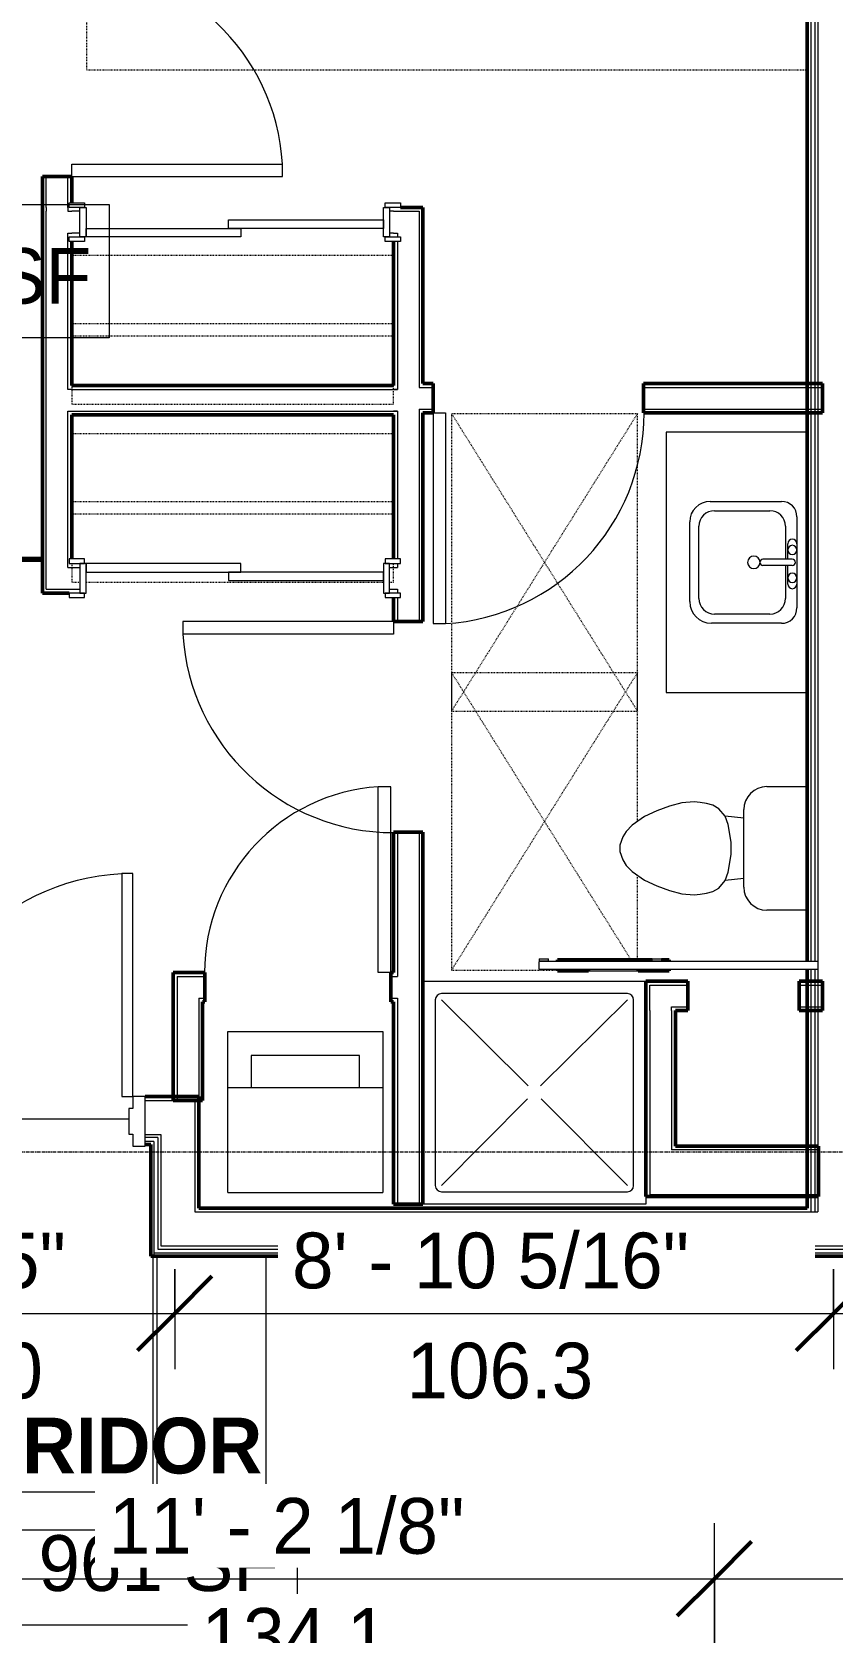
# Model space of a CAD drawing. Header units: inches. Extents: x -4266 to -1814, y 9706 to 12441.
# Drawn here: x -3045.7 to -2916.4, y 10389.6 to 10648 of the extents above; entities that cross this region are included whole.
import ezdxf

# ---------------------------------------------------------------- set-up
doc = ezdxf.new("R2010")
doc.units = ezdxf.units.IN
doc.header["$MEASUREMENT"] = 0
doc.linetypes.add('Dash', pattern=[0.25, 0.125, -0.125])
doc.linetypes.add('Grid Line 1_2_', pattern=[0.875, 0.5, -0.125, 0.125, -0.125])
for name, color, linetype, lineweight in [('A-ANNO-DIMS', 211, 'Continuous', 9), ('A-ANNO-DIMS-96', 211, 'Continuous', 9), ('A-AREA-1', 90, 'Continuous', 70), ('A-AREA-IDEN', 2, 'Continuous', 9), ('A-DOOR-1', 7, 'Continuous', 9), ('A-DOOR-2', 50, 'Continuous', 20), ('A-DOOR-4', 10, 'Continuous', 13), ('A-DOOR-5', 250, 'Continuous', 50), ('A-DOOR-8', 31, 'Continuous', 9), ('A-DOOR-9', 31, 'Continuous', 20), ('A-DOOR-FRAM', 31, 'Continuous', 20), ('A-DOOR-FRAM-1', 50, 'Continuous', 20), ('A-FLOR', 192, 'Continuous', 13), ('A-GENM-HDLN-1', 7, 'Dash', 9), ('A-WALL', 113, 'Continuous', 13), ('A-WALL-3', 250, 'Continuous', 50), ('A-WALL-4', 10, 'Continuous', 13), ('I-FURN-HDLN-1', 7, 'Dash', 9), ('I-WALL-3', 2, 'Continuous', 50), ('P-SANR-FIXT-2', 7, 'Continuous', 9), ('Q-CASE-2', 7, 'Continuous', 9), ('Q-CASE-HDLN-1', 7, 'Dash', 9), ('S-GRID-1', 1, 'Grid Line 1_2_', 9)]:
    doc.layers.add(name, color=color, linetype=linetype, lineweight=lineweight)
doc.styles.add('Century Gothic', font='ufonts.com_century-gothic.ttf', dxfattribs={"height": 9})
doc.styles.add('Century Gothic_B', font='GOTHICB.TTF', dxfattribs={"height": 9})
doc.dimstyles.new('OD__1_16__Tol__', dxfattribs={"dimscale": 12, "dimtxt": 9.397514, "dimasz": 1, "dimexe": 0.75, "dimexo": 0.5, "dimgap": 0.125, "dimtad": 1, "dimdec": 4, "dimrnd": 0.0625, "dimzin": 3, "dimdsep": 46, "dimlunit": 4, "dimtxsty": 'Century Gothic', "dimblk1": 'OBLIQUE', "dimblk2": 'OBLIQUE', "dimsah": 1, "dimcen": 0.09, "dimdle": 0.75, "dimazin": 0, "dimtfac": 1, "dimtdec": 4, "dimtix": 1, "dimtmove": 0, "dimatfit": 3, "dimfxl": 1, "dimtvp": 1, "dimtfill": 1, "dimfrac": 2, "dimtolj": 1, "dimtzin": 0, "dimarcsym": 2})

# ---------------------------------------------------------------- blocks, each defined once
blk = doc.blocks.new('DIMBLOCK52-FLOOR PLAN - 1ST FLOOR')
at = {"layer": 'A-ANNO-DIMS-96'}
for p, q in [((-3069.62, 10383.29), (-3069.62, 10407.31)), ((-2935.52, 10383.29), (-2935.52, 10407.31)), ((-3069.62, 10398.31), (-2935.52, 10398.31)), ((-3069.62, 10398.31), (-3069.62, 10383.29)), ((-2935.52, 10398.31), (-2935.52, 10383.29))]:
    blk.add_line(p, q, dxfattribs=at)
at = {"layer": 'A-ANNO-DIMS-96', "lineweight": 50}
for p, q in [((-3069.62, 10398.31), (-3063.62, 10404.31)), ((-2935.52, 10398.31), (-2929.52, 10404.31)), ((-3069.62, 10398.31), (-3075.62, 10392.31)), ((-2935.52, 10398.31), (-2941.52, 10392.31))]:
    blk.add_line(p, q, dxfattribs=at)
at = {"layer": 'A-ANNO-DIMS-96', "color": 0, "char_height": 9, "attachment_point": 1, "line_spacing_factor": 0.984502, "style": 'Century Gothic', "bg_fill": 3, "box_fill_scale": 1.25, "bg_fill_color": 256, "bg_fill_true_color": 13158600, "bg_fill_transparency": 0}
for s, insert, width in [('11\' - 2 1/8"', (-3033.3, 10411.35), 73.7481), ('134.1', (-3018.31, 10393.58), 37.7691)]:
    blk.add_mtext(s, dxfattribs=dict(at, insert=insert, width=width))
blk = doc.blocks.new('_Oblique')
at = {"color": 0, "linetype": 'ByBlock', "lineweight": -2}
blk.add_line((-0.5, -0.5), (0.5, 0.5), dxfattribs=at)
blk = doc.blocks.new('DIMBLOCK53-FLOOR PLAN - 1ST FLOOR')
at = {"layer": 'A-ANNO-DIMS-96'}
for p, q in [((-2935.52, 10383.29), (-2935.52, 10407.31)), ((-2801.4, 10383.29), (-2801.4, 10407.31)), ((-2935.52, 10398.31), (-2801.4, 10398.31)), ((-2935.52, 10398.31), (-2935.52, 10383.29)), ((-2801.4, 10398.31), (-2801.4, 10383.29))]:
    blk.add_line(p, q, dxfattribs=at)
at = {"layer": 'A-ANNO-DIMS-96', "lineweight": 50}
for p, q in [((-2935.52, 10398.31), (-2929.52, 10404.31)), ((-2801.4, 10398.31), (-2795.4, 10404.31)), ((-2935.52, 10398.31), (-2941.52, 10392.31)), ((-2801.4, 10398.31), (-2807.4, 10392.31))]:
    blk.add_line(p, q, dxfattribs=at)
at = {"layer": 'A-ANNO-DIMS-96', "color": 0, "char_height": 9, "attachment_point": 1, "line_spacing_factor": 0.984502, "style": 'Century Gothic', "bg_fill": 3, "box_fill_scale": 1.25, "bg_fill_color": 256, "bg_fill_true_color": 13158600, "bg_fill_transparency": 0}
for s, insert, width in [('11\' - 2 1/8"', (-2899.19, 10411.35), 73.7481), ('134.1', (-2884.2, 10393.58), 37.7691)]:
    blk.add_mtext(s, dxfattribs=dict(at, insert=insert, width=width))
blk = doc.blocks.new('DIMBLOCK62-FLOOR PLAN - 1ST FLOOR')
at = {"layer": 'A-ANNO-DIMS-96'}
for p, q in [((-3087.62, 10448.29), (-3087.62, 10432.16)), ((-3087.62, 10441.16), (-3087.62, 10448.29)), ((-3022.65, 10448.29), (-3022.65, 10432.16)), ((-3022.65, 10441.16), (-3022.65, 10448.29)), ((-3087.62, 10441.16), (-3022.65, 10441.16))]:
    blk.add_line(p, q, dxfattribs=at)
at = {"layer": 'A-ANNO-DIMS-96', "lineweight": 50}
for p, q in [((-3087.62, 10441.16), (-3081.62, 10447.16)), ((-3022.65, 10441.16), (-3016.65, 10447.16)), ((-3087.62, 10441.16), (-3093.62, 10435.16)), ((-3022.65, 10441.16), (-3028.65, 10435.16))]:
    blk.add_line(p, q, dxfattribs=at)
at = {"layer": 'A-ANNO-DIMS-96', "color": 0, "char_height": 9, "attachment_point": 1, "line_spacing_factor": 0.984502, "style": 'Century Gothic', "bg_fill": 3, "box_fill_scale": 1.25, "bg_fill_color": 256, "bg_fill_true_color": 13158600, "bg_fill_transparency": 0}
for s, insert, width in [('5\' - 5"', (-3070.87, 10454.2), 37.7691), ('65.0', (-3067.37, 10436.43), 29.356)]:
    blk.add_mtext(s, dxfattribs=dict(at, insert=insert, width=width))
blk = doc.blocks.new('DIMBLOCK63-FLOOR PLAN - 1ST FLOOR')
at = {"layer": 'A-ANNO-DIMS-96'}
for p, q in [((-3022.65, 10448.29), (-3022.65, 10432.16)), ((-3022.65, 10441.16), (-3022.65, 10448.29)), ((-2916.32, 10448.29), (-2916.32, 10432.16)), ((-2916.32, 10441.16), (-2916.32, 10448.29)), ((-3022.65, 10441.16), (-2916.32, 10441.16))]:
    blk.add_line(p, q, dxfattribs=at)
at = {"layer": 'A-ANNO-DIMS-96', "lineweight": 50}
for p, q in [((-3022.65, 10441.16), (-3016.65, 10447.16)), ((-2916.32, 10441.16), (-2910.32, 10447.16)), ((-3022.65, 10441.16), (-3028.65, 10435.16)), ((-2916.32, 10441.16), (-2922.32, 10435.16))]:
    blk.add_line(p, q, dxfattribs=at)
at = {"layer": 'A-ANNO-DIMS-96', "color": 0, "char_height": 9, "attachment_point": 1, "line_spacing_factor": 0.984502, "style": 'Century Gothic', "bg_fill": 3, "box_fill_scale": 1.25, "bg_fill_color": 256, "bg_fill_true_color": 13158600, "bg_fill_transparency": 0}
for s, insert, width in [('8\' - 10 5/16"', (-3003.72, 10454.2), 82.1611), ('106.3', (-2985.22, 10436.43), 37.7691)]:
    blk.add_mtext(s, dxfattribs=dict(at, insert=insert, width=width))
blk = doc.blocks.new('DIMBLOCK64-FLOOR PLAN - 1ST FLOOR')
at = {"layer": 'A-ANNO-DIMS-96'}
for p, q in [((-2916.32, 10448.29), (-2916.32, 10432.16)), ((-2916.32, 10441.16), (-2916.32, 10448.29)), ((-2782.22, 10448.29), (-2782.22, 10432.16)), ((-2782.22, 10441.16), (-2782.22, 10448.29)), ((-2916.32, 10441.16), (-2782.22, 10441.16))]:
    blk.add_line(p, q, dxfattribs=at)
at = {"layer": 'A-ANNO-DIMS-96', "lineweight": 50}
for p, q in [((-2916.32, 10441.16), (-2910.32, 10447.16)), ((-2782.22, 10441.16), (-2776.22, 10447.16)), ((-2916.32, 10441.16), (-2922.32, 10435.16)), ((-2782.22, 10441.16), (-2788.22, 10435.16))]:
    blk.add_line(p, q, dxfattribs=at)
at = {"layer": 'A-ANNO-DIMS-96', "color": 0, "char_height": 9, "attachment_point": 1, "line_spacing_factor": 0.984502, "style": 'Century Gothic', "bg_fill": 3, "box_fill_scale": 1.25, "bg_fill_color": 256, "bg_fill_true_color": 13158600, "bg_fill_transparency": 0}
for s, insert, width in [('11\' - 2 1/8"', (-2880, 10454.2), 73.7481), ('134.1', (-2865.01, 10436.43), 37.7691)]:
    blk.add_mtext(s, dxfattribs=dict(at, insert=insert, width=width))

msp = doc.modelspace()

# ---------------------------------------------------------------- linework, layer by layer
at = {"layer": 'A-AREA-1'}
msp.add_line((-3107.94874, 10562.9144), (-3044.02051, 10562.9144), dxfattribs=at)
at = {"layer": 'A-AREA-IDEN', "flags": 128}
for points in [[(-3108.72498, 10620.17214), (-3033.21947, 10620.17214), (-3033.21947, 10598.67608), (-3108.72498, 10598.67608)], [(-3078.41985, 10412.34087), (-3002.91434, 10412.34087), (-3002.91434, 10390.8448), (-3078.41985, 10390.8448)]]:
    msp.add_lwpolyline(points, close=True, dxfattribs=at)
at = {"layer": 'A-DOOR-1'}
for p, q in [((-3039.70963, 10620.4644), (-3037.20963, 10620.4644)), ((-3039.70963, 10619.7144), (-3039.70963, 10620.4644)), ((-3037.20963, 10619.7144), (-3039.70963, 10619.7144)), ((-3037.20963, 10620.4644), (-3037.20963, 10619.7144)), ((-2988.70963, 10620.4644), (-2986.20963, 10620.4644)), ((-2988.70963, 10619.7144), (-2988.70963, 10620.4644)), ((-2986.20963, 10619.7144), (-2988.70963, 10619.7144)), ((-2986.20963, 10620.4644), (-2986.20963, 10619.7144)), ((-3039.70963, 10614.9644), (-3037.20963, 10614.9644)), ((-3039.70963, 10614.2144), (-3039.70963, 10614.9644)), ((-3037.20963, 10614.2144), (-3039.70963, 10614.2144)), ((-3037.20963, 10614.9644), (-3037.20963, 10614.2144)), ((-2988.70963, 10614.9644), (-2986.20963, 10614.9644)), ((-2988.70963, 10614.2144), (-2988.70963, 10614.9644)), ((-2986.20963, 10614.2144), (-2988.70963, 10614.2144)), ((-2986.20963, 10614.9644), (-2986.20963, 10614.2144)), ((-3037.20963, 10562.9644), (-3039.70963, 10562.9644)), ((-3039.70963, 10562.9644), (-3039.70963, 10562.2144)), ((-3039.70963, 10562.2144), (-3037.20963, 10562.2144)), ((-3037.20963, 10562.2144), (-3037.20963, 10562.9644)), ((-2986.20963, 10562.9644), (-2988.70963, 10562.9644)), ((-2988.70963, 10562.9644), (-2988.70963, 10562.2144)), ((-2988.70963, 10562.2144), (-2986.20963, 10562.2144)), ((-2986.20963, 10562.2144), (-2986.20963, 10562.9644)), ((-3037.20963, 10557.4644), (-3039.70963, 10557.4644)), ((-3039.70963, 10557.4644), (-3039.70963, 10556.7144)), ((-3039.70963, 10556.7144), (-3037.20963, 10556.7144)), ((-3037.20963, 10556.7144), (-3037.20963, 10557.4644)), ((-2986.20963, 10557.4644), (-2988.70963, 10557.4644)), ((-2988.70963, 10557.4644), (-2988.70963, 10556.7144)), ((-2988.70963, 10556.7144), (-2986.20963, 10556.7144)), ((-2986.20963, 10556.7144), (-2986.20963, 10557.4644))]:
    msp.add_line(p, q, dxfattribs=at)
for centre, radius, start, end in [((-3039.27051, 10624.7144), 34.06659, 3.365687, 90), ((-2980.95963, 10586.5394), 34.06659, 273.365687, 360), ((-2987.33463, 10552.8394), 34.06659, 183.365687, 270), ((-2987.79145, 10496.1894), 30.06659, 93.8140748, 180)]:
    msp.add_arc(centre, radius, start, end, dxfattribs=at)
at = {"layer": 'A-DOOR-2'}
for p, q in [((-3039.27051, 10626.7144), (-3005.26268, 10626.7144)), ((-3039.27051, 10624.7144), (-3039.27051, 10626.7144)), ((-3005.26268, 10624.7144), (-3005.26268, 10626.7144)), ((-3039.27051, 10624.7144), (-3005.26268, 10624.7144)), ((-3036.95963, 10616.3394), (-3011.95963, 10616.3394)), ((-3036.95963, 10614.9644), (-3036.95963, 10616.3394)), ((-3013.95963, 10617.7144), (-2988.95963, 10617.7144)), ((-3013.95963, 10616.3394), (-3013.95963, 10617.7144)), ((-2988.95963, 10616.3394), (-3013.95963, 10616.3394)), ((-3011.95963, 10616.3394), (-3011.95963, 10614.9644)), ((-2988.95963, 10617.7144), (-2988.95963, 10616.3394)), ((-3011.95963, 10614.9644), (-3036.95963, 10614.9644)), ((-2980.95963, 10586.5394), (-2980.95963, 10552.53156)), ((-2980.95963, 10586.5394), (-2978.95963, 10586.5394)), ((-2978.95963, 10586.5394), (-2978.95963, 10552.53156)), ((-3011.95963, 10562.2144), (-3036.95963, 10562.2144)), ((-3036.95963, 10562.2144), (-3036.95963, 10560.8394)), ((-3011.95963, 10560.8394), (-3011.95963, 10562.2144)), ((-3036.95963, 10560.8394), (-3011.95963, 10560.8394)), ((-2988.95963, 10560.8394), (-3013.95963, 10560.8394)), ((-3013.95963, 10560.8394), (-3013.95963, 10559.4644)), ((-3013.95963, 10559.4644), (-2988.95963, 10559.4644)), ((-2988.95963, 10559.4644), (-2988.95963, 10560.8394)), ((-3021.34246, 10552.8394), (-3021.34246, 10550.8394)), ((-2987.33463, 10552.8394), (-3021.34246, 10552.8394)), ((-2987.33463, 10552.8394), (-2987.33463, 10550.8394)), ((-2980.95963, 10552.53156), (-2978.95963, 10552.53156)), ((-2987.33463, 10550.8394), (-3021.34246, 10550.8394)), ((-2989.79145, 10496.1894), (-2989.79145, 10526.1894)), ((-2987.79145, 10526.1894), (-2989.79145, 10526.1894)), ((-2987.79145, 10496.1894), (-2987.79145, 10526.1894)), ((-2987.79145, 10496.1894), (-2989.79145, 10496.1894))]:
    msp.add_line(p, q, dxfattribs=at)
at = {"layer": 'A-DOOR-4'}
for p, q in [((-2963.83463, 10498.4144), (-2962.33463, 10498.4144)), ((-2963.83463, 10498.4144), (-2963.83463, 10498.0888)), ((-2963.83463, 10498.0888), (-2962.33463, 10498.0888)), ((-2918.83463, 10497.98732), (-2963.83463, 10497.98732)), ((-2963.83463, 10497.36232), (-2963.83463, 10497.98732)), ((-2963.83463, 10496.73732), (-2963.83463, 10497.36232)), ((-2962.33463, 10498.0888), (-2962.33463, 10498.4144)), ((-2945.5686, 10498.4144), (-2944.0686, 10498.4144)), ((-2945.5686, 10498.0888), (-2945.5686, 10498.4144)), ((-2945.5686, 10498.0888), (-2944.0686, 10498.0888)), ((-2944.0686, 10498.4144), (-2944.0686, 10498.0888)), ((-2918.83463, 10497.98732), (-2918.83463, 10497.36232)), ((-2918.83463, 10497.36232), (-2918.83463, 10496.73732)), ((-2963.83463, 10496.73732), (-2918.83463, 10496.73732)), ((-2955.83463, 10496.48732), (-2947.83463, 10496.48732))]:
    msp.add_line(p, q, dxfattribs=at)
at = {"layer": 'A-DOOR-5'}
for p, q in [((-2960.83463, 10498.23732), (-2945.5686, 10498.23732)), ((-2960.83463, 10497.98732), (-2960.83463, 10498.23732)), ((-2944.0686, 10498.23732), (-2942.83463, 10498.23732)), ((-2942.83463, 10498.23732), (-2942.83463, 10497.98732)), ((-2960.83463, 10496.48732), (-2960.83463, 10496.73874)), ((-2955.83463, 10496.48732), (-2960.83463, 10496.48732)), ((-2955.83463, 10496.74111), (-2955.83463, 10496.48732)), ((-2947.83463, 10496.48732), (-2947.83463, 10496.74489)), ((-2942.83463, 10496.48732), (-2947.83463, 10496.48732)), ((-2942.83463, 10496.73732), (-2942.83463, 10496.48732))]:
    msp.add_line(p, q, dxfattribs=at)
at = {"layer": 'A-DOOR-8'}
msp.add_arc((-3029.42374, 10476.1644), 36, 90, 180, dxfattribs=at)
at = {"layer": 'A-DOOR-9'}
for p, q in [((-3029.42374, 10512.1644), (-3031.17374, 10512.1644)), ((-3031.17374, 10512.1644), (-3031.17374, 10476.1644)), ((-3029.42374, 10476.1644), (-3029.42374, 10512.1644)), ((-3031.17374, 10476.1644), (-3029.42374, 10476.1644))]:
    msp.add_line(p, q, dxfattribs=at)
at = {"layer": 'A-DOOR-FRAM'}
for p, q in [((-3029.42374, 10474.2269), (-3030.04874, 10474.2269)), ((-3030.04874, 10474.2269), (-3030.04874, 10470.1019)), ((-3029.42374, 10476.1644), (-3029.42374, 10474.2269)), ((-3027.42374, 10476.1644), (-3029.42374, 10476.1644)), ((-3027.42374, 10468.1644), (-3027.42374, 10476.1644)), ((-3030.04874, 10470.1019), (-3029.42374, 10470.1019)), ((-3029.42374, 10470.1019), (-3029.42374, 10468.1644)), ((-3029.42374, 10468.1644), (-3027.42374, 10468.1644))]:
    msp.add_line(p, q, dxfattribs=at)
at = {"layer": 'A-DOOR-FRAM-1'}
for p, q in [((-3037.95963, 10619.7144), (-3036.95963, 10619.7144)), ((-3037.95963, 10614.9644), (-3037.95963, 10619.7144)), ((-3036.95963, 10619.7144), (-3036.95963, 10614.9644)), ((-2988.95963, 10619.7144), (-2987.95963, 10619.7144)), ((-2988.95963, 10614.9644), (-2988.95963, 10619.7144)), ((-2987.95963, 10619.7144), (-2987.95963, 10614.9644)), ((-3036.95963, 10614.9644), (-3037.95963, 10614.9644)), ((-2987.95963, 10614.9644), (-2988.95963, 10614.9644)), ((-3036.95963, 10562.2144), (-3037.95963, 10562.2144)), ((-3037.95963, 10562.2144), (-3037.95963, 10557.4644)), ((-3036.95963, 10557.4644), (-3036.95963, 10562.2144)), ((-2988.95963, 10562.2144), (-2988.95963, 10557.4644)), ((-2987.95963, 10562.2144), (-2988.95963, 10562.2144)), ((-2987.95963, 10557.4644), (-2987.95963, 10562.2144)), ((-3037.95963, 10557.4644), (-3036.95963, 10557.4644)), ((-2988.95963, 10557.4644), (-2987.95963, 10557.4644))]:
    msp.add_line(p, q, dxfattribs=at)
at = {"layer": 'A-FLOR'}
for p, q in [((-3030.04874, 10472.5394), (-3064.79874, 10472.5394)), ((-3026.14874, 10406.1894), (-3026.14874, 10450.4144)), ((-3025.52374, 10450.4144), (-3025.52374, 10406.1894)), ((-3007.90521, 10406.1894), (-3007.90521, 10450.4144)), ((-3064.79874, 10406.1894), (-3026.14874, 10406.1894)), ((-3025.52374, 10406.1894), (-3007.90521, 10406.1894))]:
    msp.add_line(p, q, dxfattribs=at)
at = {"layer": 'A-GENM-HDLN-1'}
for p, q in [((-2977.95963, 10586.4144), (-2947.95963, 10538.4144)), ((-2947.95963, 10586.4144), (-2977.95963, 10538.4144)), ((-2977.95963, 10586.4144), (-2977.95963, 10538.4144)), ((-2947.95963, 10586.4144), (-2977.95963, 10586.4144)), ((-2947.95963, 10538.4144), (-2947.95963, 10586.4144)), ((-2977.95963, 10544.5894), (-2948.98958, 10498.23732)), ((-2947.95963, 10544.5894), (-2977.95963, 10496.5894)), ((-2977.95963, 10544.5894), (-2977.95963, 10496.5894)), ((-2947.95963, 10544.5894), (-2977.95963, 10544.5894)), ((-2947.95963, 10520.56004), (-2947.95963, 10544.5894)), ((-2977.95963, 10538.4144), (-2947.95963, 10538.4144)), ((-2947.95963, 10498.23732), (-2947.95963, 10511.91461)), ((-2977.95963, 10496.5894), (-2960.83463, 10496.5894))]:
    msp.add_line(p, q, dxfattribs=at)
at = {"layer": 'A-WALL'}
for p, q in [((-2919.94874, 10813.4894), (-2919.94874, 10497.98679)), ((-2919.32374, 10813.4894), (-2919.32374, 10497.98709)), ((-2918.82374, 10813.4894), (-2918.82374, 10457.5394)), ((-2919.94874, 10496.73732), (-2919.94874, 10457.5394)), ((-2919.32374, 10496.73732), (-2919.32374, 10457.5394)), ((-3027.42374, 10475.5394), (-3019.39874, 10475.5394)), ((-3019.39874, 10475.5394), (-3019.39874, 10457.5394)), ((-3027.42374, 10470.0394), (-3024.89874, 10470.0394)), ((-3025.39874, 10469.5394), (-3027.42374, 10469.5394)), ((-3026.02374, 10468.9144), (-3027.42374, 10468.9144)), ((-3026.02374, 10468.9144), (-3026.02374, 10450.4144)), ((-3025.39874, 10469.5394), (-3025.39874, 10451.5394)), ((-3024.89874, 10470.0394), (-3024.89874, 10452.0394)), ((-3019.39874, 10457.5394), (-2918.82374, 10457.5394)), ((-3026.02374, 10450.9144), (-2912.69874, 10450.9144)), ((-3025.39874, 10451.5394), (-2779.47374, 10451.5394)), ((-3024.89874, 10452.0394), (-2779.97374, 10452.0394))]:
    msp.add_line(p, q, dxfattribs=at)
at = {"layer": 'A-WALL-3'}
for p, q in [((-3044.02051, 10624.7144), (-3044.02051, 10619.7144)), ((-3039.27051, 10624.7144), (-3044.02051, 10624.7144)), ((-3039.27051, 10620.4644), (-3039.27051, 10624.7144)), ((-3044.02051, 10619.7144), (-3044.02051, 10562.2144)), ((-2983.20963, 10619.7144), (-2986.20963, 10619.7144)), ((-2982.58463, 10619.7144), (-2983.20963, 10619.7144)), ((-2982.58463, 10591.2894), (-2982.58463, 10619.7144)), ((-3039.27051, 10590.9644), (-3039.27051, 10614.2144)), ((-2987.33463, 10614.2144), (-2987.33463, 10590.9644)), ((-2987.33463, 10590.9644), (-3039.27051, 10590.9644)), ((-2980.95963, 10591.2894), (-2982.58463, 10591.2894)), ((-2980.95963, 10586.5394), (-2980.95963, 10591.2894)), ((-2918.07374, 10591.2894), (-2946.95963, 10591.2894)), ((-2946.95963, 10591.2894), (-2946.95963, 10586.5394)), ((-2918.07374, 10586.5394), (-2918.07374, 10591.2894)), ((-3039.27051, 10562.9644), (-3039.27051, 10586.2144)), ((-3039.27051, 10586.2144), (-2987.33463, 10586.2144)), ((-2987.33463, 10586.2144), (-2987.33463, 10562.9644)), ((-2982.58463, 10552.8394), (-2982.58463, 10586.5394)), ((-2982.58463, 10586.5394), (-2980.95963, 10586.5394)), ((-2946.95963, 10586.5394), (-2918.07374, 10586.5394)), ((-3044.02051, 10562.2144), (-3044.02051, 10558.0894)), ((-3044.02051, 10558.0894), (-3044.02051, 10557.4644)), ((-3044.02051, 10557.4644), (-3039.70963, 10557.4644)), ((-2987.33463, 10556.7144), (-2987.33463, 10552.8394)), ((-2987.33463, 10552.8394), (-2982.58463, 10552.8394)), ((-2982.58463, 10518.8394), (-2987.33463, 10518.8394)), ((-2987.33463, 10518.8394), (-2987.33463, 10496.1894)), ((-2982.58463, 10458.7894), (-2982.58463, 10518.8394)), ((-3022.27374, 10496.1894), (-3022.89874, 10496.1894)), ((-3022.89874, 10496.1894), (-3022.89874, 10475.5312)), ((-3018.14874, 10496.1894), (-3022.27374, 10496.1894)), ((-3017.79145, 10496.1894), (-3018.14874, 10496.1894)), ((-3017.79145, 10491.4394), (-3017.79145, 10496.1894)), ((-2987.33463, 10496.1894), (-2987.79145, 10496.1894)), ((-2987.79145, 10496.1894), (-2987.79145, 10491.4394)), ((-2939.83463, 10494.7894), (-2946.58463, 10494.7894)), ((-2946.58463, 10494.7894), (-2946.58463, 10494.1644)), ((-2939.83463, 10490.0394), (-2939.83463, 10494.7894)), ((-2918.07374, 10494.7894), (-2921.83463, 10494.7894)), ((-2921.83463, 10494.7894), (-2921.83463, 10490.0394)), ((-2918.07374, 10490.0394), (-2918.07374, 10494.7894)), ((-2946.58463, 10494.1644), (-2946.58463, 10490.0394)), ((-3018.14874, 10475.5312), (-3018.14874, 10491.4394)), ((-3018.14874, 10491.4394), (-3017.79145, 10491.4394)), ((-2987.79145, 10491.4394), (-2987.33463, 10491.4394)), ((-2987.33463, 10491.4394), (-2987.33463, 10458.7894)), ((-2946.58463, 10490.0394), (-2946.58463, 10460.0394)), ((-2941.83463, 10490.0394), (-2939.83463, 10490.0394)), ((-2941.83463, 10468.1644), (-2941.83463, 10490.0394)), ((-2921.83463, 10490.0394), (-2918.07374, 10490.0394)), ((-3022.89874, 10475.5312), (-3018.14874, 10475.5312)), ((-2918.69874, 10468.1644), (-2941.83463, 10468.1644)), ((-2918.69874, 10460.0394), (-2918.69874, 10468.1644)), ((-2987.33463, 10458.7894), (-2982.58463, 10458.7894)), ((-2946.58463, 10460.0394), (-2945.95963, 10460.0394)), ((-2945.95963, 10460.0394), (-2941.83463, 10460.0394)), ((-2941.83463, 10460.0394), (-2918.69874, 10460.0394))]:
    msp.add_line(p, q, dxfattribs=at)
at = {"layer": 'A-WALL-4'}
for p, q in [((-3043.39551, 10619.7144), (-3043.39551, 10624.7144)), ((-3039.89551, 10619.7144), (-3039.89551, 10624.7144)), ((-3043.39551, 10619.7144), (-3043.39551, 10619.0894)), ((-3043.39551, 10562.2144), (-3043.39551, 10619.0894)), ((-3039.89551, 10619.7144), (-3039.89551, 10619.0894)), ((-3039.89551, 10619.0894), (-3039.27051, 10619.0894)), ((-3037.95963, 10619.0894), (-3039.27051, 10619.0894)), ((-2987.33463, 10619.0894), (-2987.95963, 10619.0894)), ((-2987.33463, 10619.0894), (-2986.70963, 10619.0894)), ((-2986.70963, 10619.0894), (-2983.20963, 10619.0894)), ((-2983.20963, 10619.0894), (-2983.20963, 10590.6644)), ((-3039.89551, 10590.3394), (-3039.89551, 10615.5894)), ((-3039.89551, 10615.5894), (-3039.27051, 10615.5894)), ((-3037.95963, 10615.5894), (-3039.27051, 10615.5894)), ((-2987.33463, 10615.5894), (-2987.95963, 10615.5894)), ((-2987.33463, 10615.5894), (-2986.70963, 10615.5894)), ((-2986.70963, 10615.5894), (-2986.70963, 10614.9644)), ((-2986.70963, 10614.2144), (-2986.70963, 10590.3394)), ((-3039.27051, 10590.3394), (-3039.89551, 10590.3394)), ((-3039.27051, 10590.3394), (-2987.33463, 10590.3394)), ((-2987.33463, 10590.3394), (-2986.70963, 10590.3394)), ((-2986.70963, 10590.3394), (-2987.33463, 10590.3394)), ((-2983.20963, 10590.6644), (-2982.58463, 10590.6644)), ((-2982.58463, 10590.6644), (-2980.95963, 10590.6644)), ((-2946.95963, 10590.6644), (-2918.07374, 10590.6644)), ((-3039.89551, 10562.2144), (-3039.89551, 10586.8394)), ((-3039.89551, 10586.8394), (-3039.27051, 10586.8394)), ((-3039.27051, 10586.8394), (-2987.33463, 10586.8394)), ((-2986.70963, 10586.8394), (-2987.33463, 10586.8394)), ((-2987.33463, 10586.8394), (-2986.70963, 10586.8394)), ((-2986.70963, 10586.8394), (-2986.70963, 10562.9644)), ((-2983.20963, 10587.1644), (-2983.20963, 10552.8394)), ((-2983.20963, 10587.1644), (-2982.58463, 10587.1644)), ((-2982.58463, 10587.1644), (-2980.95963, 10587.1644)), ((-2946.95963, 10587.1644), (-2918.07374, 10587.1644)), ((-3043.39551, 10561.5894), (-3043.39551, 10562.2144)), ((-3043.39551, 10558.0894), (-3043.39551, 10561.5894)), ((-3039.89551, 10561.5894), (-3039.89551, 10562.2144)), ((-3039.89551, 10561.5894), (-3037.95963, 10561.5894)), ((-2987.95963, 10561.5894), (-2987.33463, 10561.5894)), ((-2987.33463, 10561.5894), (-2986.70963, 10561.5894)), ((-2986.70963, 10562.2144), (-2986.70963, 10561.5894)), ((-3043.39551, 10558.0894), (-3037.95963, 10558.0894)), ((-2987.95963, 10558.0894), (-2987.33463, 10558.0894)), ((-2987.33463, 10558.0894), (-2986.70963, 10558.0894)), ((-2986.70963, 10558.0894), (-2986.70963, 10557.4644)), ((-2986.70963, 10556.7144), (-2986.70963, 10552.8394)), ((-2986.70963, 10518.8394), (-2986.70963, 10495.5644)), ((-2983.20963, 10518.8394), (-2983.20963, 10458.7894)), ((-3022.27374, 10495.5644), (-3022.27374, 10475.5312)), ((-3022.27374, 10495.5644), (-3018.77374, 10495.5644)), ((-3018.77374, 10495.5644), (-3018.14874, 10495.5644)), ((-3018.14874, 10495.5644), (-3017.79145, 10495.5644)), ((-2987.79145, 10495.5644), (-2987.33463, 10495.5644)), ((-2987.33463, 10495.5644), (-2986.70963, 10495.5644)), ((-3018.77374, 10492.0644), (-3018.77374, 10475.5312)), ((-3018.77374, 10492.0644), (-3018.14874, 10492.0644)), ((-3018.14874, 10492.0644), (-3017.79145, 10492.0644)), ((-2987.79145, 10492.0644), (-2987.33463, 10492.0644)), ((-2987.33463, 10492.0644), (-2986.70963, 10492.0644)), ((-2986.70963, 10492.0644), (-2986.70963, 10458.7894)), ((-2945.95963, 10494.1644), (-2939.83463, 10494.1644)), ((-2945.95963, 10490.6644), (-2945.95963, 10494.1644)), ((-2921.83463, 10494.1644), (-2918.07374, 10494.1644)), ((-2945.95963, 10490.0394), (-2945.95963, 10490.6644)), ((-2945.95963, 10490.0394), (-2945.95963, 10460.2894)), ((-2942.45963, 10490.6644), (-2939.83463, 10490.6644)), ((-2942.45963, 10490.0394), (-2942.45963, 10490.6644)), ((-2942.45963, 10490.0394), (-2942.45963, 10467.5394)), ((-2921.83463, 10490.6644), (-2918.07374, 10490.6644)), ((-2941.83463, 10467.5394), (-2942.45963, 10467.5394)), ((-2918.69874, 10467.5394), (-2941.83463, 10467.5394)), ((-2945.95963, 10460.2894), (-2945.95963, 10460.0394)), ((-2942.45963, 10460.2894), (-2945.95963, 10460.2894)), ((-2945.95963, 10460.0394), (-2945.95963, 10460.2894)), ((-2941.83463, 10460.2894), (-2942.45963, 10460.2894)), ((-2918.69874, 10460.2894), (-2941.83463, 10460.2894))]:
    msp.add_line(p, q, dxfattribs=at)
at = {"layer": 'I-FURN-HDLN-1'}
for p, q in [((-3036.82374, 10641.87469), (-3036.82374, 10779.87469)), ((-2920.82374, 10641.87469), (-3036.82374, 10641.87469))]:
    msp.add_line(p, q, dxfattribs=at)
at = {"layer": 'I-WALL-3'}
for p, q in [((-2920.57374, 10813.4894), (-2920.57374, 10497.9865)), ((-2920.57374, 10496.73732), (-2920.57374, 10458.1644)), ((-3018.77374, 10476.1644), (-3027.42374, 10476.1644)), ((-3018.77374, 10458.1644), (-3018.77374, 10476.1644)), ((-3027.42374, 10468.4144), (-3026.52374, 10468.4144)), ((-3026.52374, 10468.4144), (-3026.52374, 10450.4144)), ((-2920.57374, 10458.1644), (-3018.77374, 10458.1644)), ((-3026.52374, 10450.4144), (-2778.34874, 10450.4144))]:
    msp.add_line(p, q, dxfattribs=at)
at = {"layer": 'P-SANR-FIXT-2'}
for p, q in [((-2936.2007, 10572.25692), (-2924.69874, 10572.25692)), ((-2936.2007, 10572.25692), (-2924.69874, 10572.25692)), ((-2935.52157, 10570.75692), (-2926.57374, 10570.75692)), ((-2922.19874, 10569.75692), (-2922.19874, 10555.07188)), ((-2922.19874, 10569.75692), (-2922.19874, 10555.07188)), ((-2939.52157, 10556.07188), (-2939.52157, 10568.93605)), ((-2939.52157, 10556.07188), (-2939.52157, 10568.93605)), ((-2938.02157, 10556.57188), (-2938.02157, 10568.25692)), ((-2924.07374, 10568.25692), (-2924.07374, 10562.9144)), ((-2923.69874, 10562.9144), (-2923.69874, 10565.4144)), ((-2922.19874, 10565.4144), (-2922.19874, 10558.9144)), ((-2922.96254, 10562.9144), (-2927.70089, 10562.9144)), ((-2922.96254, 10561.9144), (-2927.70089, 10561.9144)), ((-2924.07374, 10561.9144), (-2924.07374, 10556.57188)), ((-2923.69874, 10558.9144), (-2923.69874, 10561.9144)), ((-2926.57374, 10554.07188), (-2935.52157, 10554.07188)), ((-2924.69874, 10552.57188), (-2936.02157, 10552.57188)), ((-2924.69874, 10552.57188), (-2936.02157, 10552.57188)), ((-2927.04996, 10526.21354), (-2920.57374, 10526.21354)), ((-2942.79996, 10523.02507), (-2944.79996, 10522.29713)), ((-2940.79235, 10523.56301), (-2942.79996, 10523.02507)), ((-2938.79996, 10523.73732), (-2940.79235, 10523.56301)), ((-2937.80376, 10523.65017), (-2938.79996, 10523.73732)), ((-2936.79996, 10523.47317), (-2937.80376, 10523.65017)), ((-2935.79996, 10523.20522), (-2936.79996, 10523.47317)), ((-2934.79996, 10522.63845), (-2935.79996, 10523.20522)), ((-2946.79996, 10521.36452), (-2948.79996, 10519.97709)), ((-2944.79996, 10522.29713), (-2946.79996, 10521.36452)), ((-2933.79996, 10521.4467), (-2934.79996, 10522.63845)), ((-2933.29996, 10520.07296), (-2933.79996, 10521.4467)), ((-2930.77618, 10521.09898), (-2933.79996, 10521.4467)), ((-2930.77618, 10509.98732), (-2930.77618, 10522.48732)), ((-2950.29996, 10518.11106), (-2950.79996, 10516.73732)), ((-2949.79996, 10518.97709), (-2950.29996, 10518.11106)), ((-2948.79996, 10519.97709), (-2949.79996, 10518.97709)), ((-2932.79996, 10517.23732), (-2933.29996, 10520.07296)), ((-2950.79996, 10516.73732), (-2950.79996, 10515.73732)), ((-2950.79996, 10515.73732), (-2950.29996, 10514.36358)), ((-2933.29996, 10512.40168), (-2932.79996, 10515.23732)), ((-2932.79996, 10515.23732), (-2932.79996, 10517.23732)), ((-2950.29996, 10514.36358), (-2949.79996, 10513.49756)), ((-2949.79996, 10513.49756), (-2948.79996, 10512.49756)), ((-2948.79996, 10512.49756), (-2946.79996, 10511.11013)), ((-2946.79996, 10511.11013), (-2944.79996, 10510.17751)), ((-2944.79996, 10510.17751), (-2942.79996, 10509.44957)), ((-2934.79996, 10509.83619), (-2933.79996, 10511.02794)), ((-2933.79996, 10511.02794), (-2933.29996, 10512.40168)), ((-2930.77618, 10511.37566), (-2933.79996, 10511.02794)), ((-2942.79996, 10509.44957), (-2940.79235, 10508.91163)), ((-2940.79235, 10508.91163), (-2938.79996, 10508.73732)), ((-2938.79996, 10508.73732), (-2937.80376, 10508.82448)), ((-2937.80376, 10508.82448), (-2936.79996, 10509.00148)), ((-2936.79996, 10509.00148), (-2935.79996, 10509.26942)), ((-2935.79996, 10509.26942), (-2934.79996, 10509.83619)), ((-2920.57374, 10506.2611), (-2927.04996, 10506.2611)), ((-2982.58463, 10494.7894), (-2946.58463, 10494.7894)), ((-2980.58463, 10491.7894), (-2980.58463, 10461.7894)), ((-2949.58463, 10492.7894), (-2979.58463, 10492.7894)), ((-2965.58733, 10477.90501), (-2979.58463, 10491.7894)), ((-2963.60071, 10477.92161), (-2949.58463, 10491.7894)), ((-2948.58463, 10461.7894), (-2948.58463, 10491.7894)), ((-3014.07374, 10460.68932), (-3014.07374, 10486.68932)), ((-3014.07374, 10486.68932), (-2989.07374, 10486.68932)), ((-2989.07374, 10486.68932), (-2989.07374, 10460.68932)), ((-3010.32374, 10482.78307), (-3010.32374, 10477.59557)), ((-2992.82374, 10482.78307), (-3010.32374, 10482.78307)), ((-2992.82374, 10477.59557), (-2992.82374, 10482.78307)), ((-2989.07374, 10477.59557), (-3014.07374, 10477.59557)), ((-2965.72724, 10475.81758), (-2979.58463, 10461.7894)), ((-2963.47609, 10475.77888), (-2949.58463, 10461.7894)), ((-2979.58463, 10460.7894), (-2949.58463, 10460.7894)), ((-3014.07374, 10460.68932), (-2989.07374, 10460.68932)), ((-2946.58463, 10458.7894), (-2982.58463, 10458.7894)), ((-2946.58463, 10460.0394), (-2946.58463, 10458.7894))]:
    msp.add_line(p, q, dxfattribs=at)
for centre, radius, start, end in [((-2936.2007, 10568.93605), 3.32087, 90, 180), ((-2936.2007, 10568.93605), 3.32087, 90, 180), ((-2924.69874, 10569.75692), 2.5, 360, 90), ((-2924.69874, 10569.75692), 2.5, 360, 90), ((-2935.52157, 10568.25692), 2.5, 90, 180), ((-2926.57374, 10568.25692), 2.5, 360, 90), ((-2922.94874, 10565.4144), 0.75, 360, 180), ((-2922.94874, 10564.4144), 0.75, 90, 270), ((-2922.94874, 10564.4144), 0.75, 270, 90), ((-2929.16608, 10562.4144), 1, 90, 270), ((-2929.16608, 10562.4144), 1, 270, 90), ((-2927.70089, 10562.4144), 0.5, 90, 270), ((-2922.96254, 10562.4144), 0.5, 270, 90), ((-2922.94874, 10559.9144), 0.75, 90, 270), ((-2922.94874, 10559.9144), 0.75, 270, 90), ((-2935.52157, 10556.57188), 2.5, 180, 270), ((-2926.57374, 10556.57188), 2.5, 270, 360), ((-2922.94874, 10558.9144), 0.75, 180, 360), ((-2936.02157, 10556.07188), 3.5, 180, 270), ((-2936.02157, 10556.07188), 3.5, 180, 270), ((-2924.69874, 10555.07188), 2.5, 270, 360), ((-2924.69874, 10555.07188), 2.5, 270, 360), ((-2927.04996, 10522.48732), 3.72622, 90, 180), ((-2927.04996, 10509.98732), 3.72622, 180, 270), ((-2979.58463, 10491.7894), 1, 90, 180), ((-2949.58463, 10491.7894), 1, 0, 90), ((-2979.58463, 10461.7894), 1, 180, 270), ((-2949.58463, 10461.7894), 1, 270, 0)]:
    msp.add_arc(centre, radius, start, end, dxfattribs=at)
at = {"layer": 'Q-CASE-2'}
for p, q in [((-2920.57374, 10583.4144), (-2943.32374, 10583.4144)), ((-2943.32374, 10583.4144), (-2943.32374, 10541.4144)), ((-2943.32374, 10541.4144), (-2920.57374, 10541.4144))]:
    msp.add_line(p, q, dxfattribs=at)
at = {"layer": 'Q-CASE-HDLN-1'}
for p, q in [((-3039.27051, 10611.9394), (-3039.27051, 10587.9394)), ((-2987.33463, 10611.9394), (-3039.27051, 10611.9394)), ((-2987.33463, 10587.9394), (-2987.33463, 10611.9394)), ((-2987.33463, 10600.9394), (-3039.27051, 10600.9394)), ((-2987.33463, 10598.9394), (-3039.27051, 10598.9394)), ((-3039.27051, 10587.9394), (-2987.33463, 10587.9394)), ((-3039.27051, 10583.1894), (-3039.27051, 10562.9644)), ((-2987.33463, 10583.1894), (-3039.27051, 10583.1894)), ((-2987.33463, 10562.9644), (-2987.33463, 10583.1894)), ((-2987.33463, 10572.1894), (-3039.27051, 10572.1894)), ((-2987.33463, 10570.1894), (-3039.27051, 10570.1894)), ((-3039.27051, 10562.2144), (-3039.27051, 10559.1894)), ((-2987.33463, 10559.1894), (-2987.33463, 10562.2144)), ((-3039.27051, 10559.1894), (-3037.95963, 10559.1894)), ((-3036.95963, 10559.1894), (-2988.95963, 10559.1894)), ((-2987.95963, 10559.1894), (-2987.33463, 10559.1894))]:
    msp.add_line(p, q, dxfattribs=at)
at = {"layer": 'S-GRID-1'}
msp.add_line((-1814.20638, 10467.1894), (-4168.71446, 10467.1894), dxfattribs=at)

# ---------------------------------------------------------------- texts
at = {"layer": 'A-AREA-IDEN', "char_height": 9, "attachment_point": 1}
for s, insert, width, style in [('135 - 681 SF', (-3105.72498, 10613.17214), 83.931, 'Century Gothic'), ('CORRIDOR', (-3074.04032, 10424.30902), 80.598, 'Century Gothic_B'), ('103 - 961 SF', (-3075.41985, 10405.34087), 83.931, 'Century Gothic')]:
    msp.add_mtext(s, dxfattribs=dict(at, insert=insert, width=width, style=style))

# ---------------------------------------------------------------- next in the draw order: dimensions: what is measured, and where the dimension line sits
at = {"layer": 'A-ANNO-DIMS'}
for base, p1, p2, override, picture, middle in [((-3022.64874, 10441.15962), (-3087.62374, 10454.2894), (-3022.64874, 10454.2894), {"dimpost": '<>\\X', "dimfxl": 64.975}, 'DIMBLOCK62-FLOOR PLAN - 1ST FLOOR', (-3055.13624, 10441.15962)), ((-2935.52374, 10398.31024), (-3069.62374, 10377.2894), (-2935.52374, 10377.2894), {"dimpost": '<>\\X', "dimfxl": 134.1}, 'DIMBLOCK52-FLOOR PLAN - 1ST FLOOR', (-3002.57374, 10398.31024))]:
    dim = msp.add_linear_dim(base=base, p1=p1, p2=p2, dimstyle='OD__1_16__Tol__', override=override, dxfattribs=at)
    dim.commit()
    dim.dimension.update_dxf_attribs({"geometry": picture, "text_midpoint": middle})

# ---------------------------------------------------------------- next in the draw order: dimensions: what is measured, and where the dimension line sits
for base, p1, p2, override, picture, middle in [((-2916.32374, 10441.15962), (-3022.64874, 10454.2894), (-2916.32374, 10454.2894), {"dimpost": '<>\\X', "dimfxl": 106.325}, 'DIMBLOCK63-FLOOR PLAN - 1ST FLOOR', (-2969.48624, 10441.15962)), ((-2801.39874, 10398.31024), (-2935.52374, 10377.2894), (-2801.39874, 10377.2894), {"dimpost": '<>\\X', "dimfxl": 134.125}, 'DIMBLOCK53-FLOOR PLAN - 1ST FLOOR', (-2868.46124, 10398.31024))]:
    dim = msp.add_linear_dim(base=base, p1=p1, p2=p2, dimstyle='OD__1_16__Tol__', override=override, dxfattribs=at)
    dim.commit()
    dim.dimension.update_dxf_attribs({"geometry": picture, "text_midpoint": middle})

# ---------------------------------------------------------------- next in the draw order: dimensions: what is measured, and where the dimension line sits
dim = msp.add_linear_dim(base=(-2782.22374, 10441.15962), p1=(-2916.32374, 10454.2894), p2=(-2782.22374, 10454.2894), dimstyle='OD__1_16__Tol__', override={"dimpost": '<>\\X', "dimfxl": 134.1}, dxfattribs=at)
dim.commit()
dim.dimension.update_dxf_attribs({"geometry": 'DIMBLOCK64-FLOOR PLAN - 1ST FLOOR', "text_midpoint": (-2849.27374, 10441.15962)})

doc.saveas('drawing.dxf')
